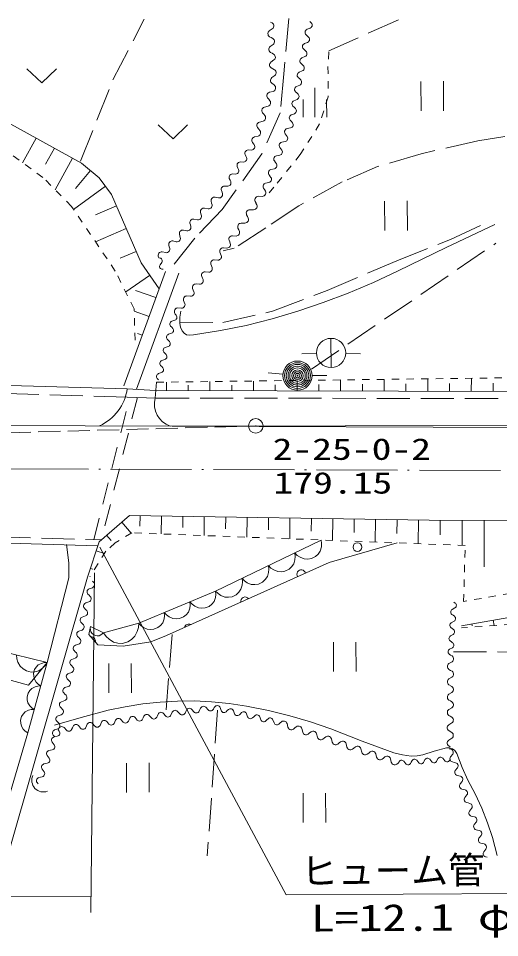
# Model space of a CAD drawing. Units: millimetres, scale not verified. Extents: x 40000 to 680000, y 20000 to 380000.
# Drawn here: x 428563 to 461282, y 241488 to 304015 of the extents above; entities that cross this region are included whole.
import ezdxf
from ezdxf.enums import TextEntityAlignment as Align

# ---------------------------------------------------------------- set-up
doc = ezdxf.new("R2010")
doc.units = ezdxf.units.MM
doc.header["$LTSCALE"] = 1000
for name, pattern in [('USER1', [2, 1.5, -0.5]), ('USER2', [2.5, 1.5, -1]), ('USER3', [3, 2.25, -0.75]), ('USER4', [1, 0.5, -0.5]), ('USER5', [7.000001, 5.508197, -0.688525, 0.114754, -0.688525])]:
    doc.linetypes.add(name, pattern=pattern)
for name, color, linetype, lineweight in [('S-BGD', 1, 'Continuous', 13), ('S-BGD-HTXT', 6, 'Continuous', 13), ('S-BMK', 3, 'USER5', 13), ('S-BMK-SRVR', 5, 'Continuous', 13)]:
    doc.layers.add(name, color=color, linetype=linetype, lineweight=lineweight)
doc.styles.add('ＭＳ ゴシック', font='')
doc.styles.get('ＭＳ ゴシック').set_extended_font_data('MS Gothic')

# ---------------------------------------------------------------- blocks, each defined once
blk = doc.blocks.new('BUHIN61')
at = {"layer": 'S-BGD'}
blk.add_lwpolyline([(413, 987), (155, 1008), (-87, 970), (-385, 869), (-594, 701), (-765, 500), (-893, 194), (-916, -69), (-889, -336), (-752, -619), (-607, -813), (-413, -987)], dxfattribs=at)
blk = doc.blocks.new('BUHIN62')
at = {"layer": 'S-BGD'}
blk.add_lwpolyline([(754, -343), (776, -144), (752, 44), (681, 277), (556, 443), (405, 580), (171, 686), (-32, 710), (-239, 695), (-461, 596), (-615, 489), (-754, 343)], dxfattribs=at)
blk = doc.blocks.new('BUHIN65')
at = {"layer": 'S-BGD'}
blk.add_lwpolyline([(-221, 918), (-416, 798), (-568, 645), (-727, 417), (-788, 188), (-805, -44), (-736, -328), (-616, -527), (-457, -703), (-212, -833), (-7, -895), (221, -918)], dxfattribs=at)
blk = doc.blocks.new('BUHIN66')
at = {"layer": 'S-BGD'}
blk.add_lwpolyline([(-288, 955), (-486, 817), (-638, 646), (-791, 397), (-843, 152), (-847, -94), (-757, -390), (-618, -593), (-440, -768), (-174, -891), (45, -945), (288, -955)], dxfattribs=at)
blk = doc.blocks.new('BUHIN96')
at = {"layer": 'S-BGD'}
blk.add_lwpolyline([(-427, 240), (-325, 296), (-269, 315), (-208, 319), (-144, 303), (-91, 273), (-50, 230), (-19, 176), (-5, 115), (5, -115), (23, -173), (44, -221), (90, -270), (149, -303), (211, -319), (272, -311), (325, -296), (427, -240)], dxfattribs=at)
blk = doc.blocks.new('BUHIN97')
at = {"layer": 'S-BGD'}
blk.add_lwpolyline([(7, 487), (104, 424), (147, 385), (180, 333), (196, 270), (195, 209), (177, 153), (145, 100), (98, 59), (-98, -59), (-140, -103), (-172, -143), (-193, -206), (-194, -275), (-178, -336), (-142, -385), (-104, -424), (-7, -487)], dxfattribs=at)
blk = doc.blocks.new('BUHIN98')
at = {"layer": 'S-BGD'}
blk.add_lwpolyline([(173, 427), (237, 339), (262, 289), (273, 232), (266, 171), (244, 117), (209, 74), (162, 39), (107, 19), (-107, -19), (-159, -42), (-202, -67), (-241, -116), (-265, -176), (-272, -235), (-257, -291), (-237, -339), (-173, -427)], dxfattribs=at)
blk = doc.blocks.new('BUHIN99')
at = {"layer": 'S-BGD'}
blk.add_lwpolyline([(247, 469), (310, 361), (332, 302), (339, 235), (324, 165), (293, 107), (248, 61), (190, 26), (125, 9), (-125, -9), (-187, -31), (-238, -54), (-289, -106), (-324, -171), (-338, -239), (-328, -304), (-310, -361), (-247, -469)], dxfattribs=at)
blk = doc.blocks.new('BUHIN100')
at = {"layer": 'S-BGD'}
blk.add_lwpolyline([(35, 442), (119, 379), (156, 341), (183, 292), (194, 233), (190, 178), (170, 129), (138, 82), (93, 48), (-93, -48), (-133, -85), (-165, -120), (-187, -176), (-192, -238), (-181, -295), (-152, -341), (-119, -379), (-35, -442)], dxfattribs=at)
blk = doc.blocks.new('BUHIN101')
at = {"layer": 'S-BGD'}
blk.add_lwpolyline([(440, -99), (365, -174), (321, -206), (268, -227), (207, -229), (152, -217), (105, -190), (63, -151), (35, -100), (-35, 100), (-66, 147), (-97, 184), (-151, 214), (-212, 228), (-271, 225), (-322, 202), (-365, 174), (-440, 99)], dxfattribs=at)
blk = doc.blocks.new('BUHIN102')
at = {"layer": 'S-BGD'}
blk.add_lwpolyline([(514, -83), (433, -176), (385, -215), (325, -243), (255, -250), (191, -239), (135, -212), (83, -169), (48, -113), (-48, 113), (-87, 164), (-125, 205), (-189, 236), (-261, 248), (-328, 241), (-385, 210), (-433, 176), (-514, 83)], dxfattribs=at)
blk = doc.blocks.new('BUHIN103')
at = {"layer": 'S-BGD'}
blk.add_lwpolyline([(480, 87), (438, -20), (407, -70), (363, -113), (303, -141), (243, -152), (185, -145), (126, -123), (77, -85), (-77, 85), (-128, 118), (-174, 142), (-240, 150), (-308, 138), (-365, 110), (-406, 66), (-438, 20), (-480, -87)], dxfattribs=at)
blk = doc.blocks.new('BUHIN104')
at = {"layer": 'S-BGD'}
blk.add_lwpolyline([(456, -191), (361, -258), (307, -284), (246, -296), (180, -287), (123, -263), (77, -225), (39, -175), (19, -115), (-19, 115), (-44, 171), (-70, 217), (-121, 260), (-185, 287), (-249, 295), (-309, 280), (-361, 258), (-456, 191)], dxfattribs=at)
blk = doc.blocks.new('BUHIN110')
at = {"layer": 'S-BGD'}
blk.add_lwpolyline([(528, -55), (451, -154), (404, -197), (344, -228), (274, -240), (208, -233), (149, -208), (95, -167), (55, -113), (-55, 113), (-98, 162), (-139, 201), (-205, 230), (-279, 237), (-347, 226), (-404, 192), (-451, 154), (-528, 55)], dxfattribs=at)
blk = doc.blocks.new('BUHIN111')
at = {"layer": 'S-BGD'}
blk.add_lwpolyline([(474, -247), (365, -311), (305, -334), (238, -341), (168, -325), (109, -295), (63, -250), (27, -192), (10, -126), (-10, 126), (-32, 188), (-56, 240), (-108, 291), (-174, 325), (-242, 340), (-308, 329), (-365, 311), (-474, 247)], dxfattribs=at)
blk = doc.blocks.new('BUHIN112')
at = {"layer": 'S-BGD'}
blk.add_lwpolyline([(362, -329), (251, -361), (192, -367), (131, -357), (72, -327), (27, -286), (-3, -236), (-21, -176), (-21, -113), (21, 113), (16, 174), (7, 225), (-27, 283), (-78, 329), (-134, 357), (-195, 363), (-251, 361), (-362, 329)], dxfattribs=at)
blk = doc.blocks.new('BUHIN113')
at = {"layer": 'S-BGD'}
blk.add_lwpolyline([(311, -413), (190, -424), (128, -419), (66, -397), (11, -354), (-28, -303), (-49, -244), (-56, -179), (-44, -114), (44, 114), (51, 178), (51, 233), (27, 299), (-16, 357), (-70, 398), (-132, 416), (-190, 424), (-311, 413)], dxfattribs=at)
blk = doc.blocks.new('BUHIN115')
at = {"layer": 'S-BGD'}
blk.add_lwpolyline([(465, -164), (374, -237), (322, -266), (262, -281), (196, -276), (138, -255), (90, -220), (49, -172), (25, -114), (-25, 114), (-53, 168), (-82, 212), (-136, 252), (-201, 275), (-265, 279), (-324, 261), (-374, 237), (-465, 164)], dxfattribs=at)
blk = doc.blocks.new('BUHIN116')
at = {"layer": 'S-BGD'}
blk.add_lwpolyline([(429, -253), (325, -307), (268, -326), (205, -329), (140, -311), (87, -280), (46, -236), (15, -180), (3, -118), (-3, 118), (-20, 177), (-40, 226), (-86, 276), (-146, 312), (-209, 328), (-270, 322), (-325, 307), (-429, 253)], dxfattribs=at)
blk = doc.blocks.new('BUHIN117')
at = {"layer": 'S-BGD'}
blk.add_lwpolyline([(404, -360), (282, -396), (217, -404), (149, -394), (84, -361), (34, -316), (0, -261), (-21, -195), (-21, -126), (21, 126), (16, 193), (5, 250), (-33, 313), (-90, 363), (-153, 394), (-221, 400), (-282, 396), (-404, 360)], dxfattribs=at)
blk = doc.blocks.new('BUHIN118')
at = {"layer": 'S-BGD'}
blk.add_lwpolyline([(356, -370), (238, -395), (176, -397), (113, -383), (53, -348), (9, -301), (-19, -246), (-34, -183), (-29, -117), (29, 117), (29, 181), (22, 236), (-9, 298), (-59, 350), (-116, 383), (-180, 393), (-238, 395), (-356, 370)], dxfattribs=at)
blk = doc.blocks.new('BUHIN119')
at = {"layer": 'S-BGD'}
blk.add_lwpolyline([(423, -182), (333, -244), (283, -267), (226, -278), (165, -269), (112, -246), (70, -210), (35, -163), (16, -107), (-16, 107), (-39, 160), (-63, 203), (-111, 243), (-170, 269), (-229, 277), (-285, 263), (-333, 244), (-423, 182)], dxfattribs=at)
blk = doc.blocks.new('BUHIN127')
at = {"layer": 'S-BGD'}
for radius in [995, 880, 765, 645, 530, 390, 270, 155, 30]:
    blk.add_circle((0, 0), radius, dxfattribs=at)
blk = doc.blocks.new('BUHIN128')
at = {"layer": 'S-BGD'}
blk.add_line((984, -149), (-984, 149), dxfattribs=at)
blk.add_circle((0, 0), 995, dxfattribs=at)
blk = doc.blocks.new('BUHIN129')
at = {"layer": 'S-BGD'}
for p, q in [((1104, 611), (-873, 911)), ((-1104, -606), (874, -906))]:
    blk.add_line(p, q, dxfattribs=at)
blk = doc.blocks.new('BUHIN130')
at = {"layer": 'S-BGD'}
for p, q in [((323, 760), (-864, 940)), ((989, -150), (-989, 150)), ((83, -822), (-1104, -642))]:
    blk.add_line(p, q, dxfattribs=at)
blk = doc.blocks.new('BUHIN131')
at = {"layer": 'S-BGD'}
blk.add_lwpolyline([(620, 917), (-465, 71), (319, -1060)], dxfattribs=at)

msp = doc.modelspace()

# ---------------------------------------------------------------- linework, layer by layer
at = {"layer": 'S-BGD', "linetype": 'USER3'}
for p, q in [((434986, 299828), (437120, 303952)), ((446944, 304015), (446620, 300250)), ((454400, 303922), (449676, 301802)), ((446620, 300250), (446358, 297600)), ((432791, 294309), (434986, 299828)), ((446358, 297600), (445121, 294805)), ((464615, 296413), (459810, 295696)), ((459810, 295696), (455958, 294812)), ((445121, 294805), (442428, 291026)), ((455958, 294812), (452986, 293935)), ((452986, 293935), (450588, 292889)), ((450588, 292889), (447621, 291267)), ((442428, 291026), (440559, 289063)), ((447621, 291267), (445397, 289764)), ((445397, 289764), (443231, 288376)), ((457941, 288985), (460111, 289972)), ((440559, 289063), (438830, 286892)), ((454286, 287530), (457941, 288985)), ((443231, 288376), (442487, 288200)), ((448493, 280165), (461035, 288718)), ((449547, 285496), (454286, 287530)), ((445834, 284099), (449547, 285496)), ((442461, 283333), (445834, 284099)), ((439536, 283314), (442461, 283333)), ((435951, 278256), (401560, 279317)), ((437927, 278189), (435951, 278256)), ((435969, 278806), (437882, 278710)), ((437927, 278189), (469133, 278144)), ((415136, 269105), (434203, 268539)), ((439024, 262106), (438602, 256974)), ((458136, 260928), (477812, 260858)), ((442107, 256950), (441405, 247056))]:
    msp.add_line(p, q, dxfattribs=at)
at = {"layer": 'S-BGD', "linetype": 'USER4'}
for p, q in [((449680, 301748), (449612, 300751)), ((449612, 300751), (449625, 298684)), ((449625, 298684), (449046, 296835)), ((449046, 296835), (447731, 294760)), ((430232, 293199), (427744, 294990)), ((447731, 294760), (445937, 292534)), ((432180, 291224), (430232, 293199)), ((445937, 292534), (445424, 291903)), ((435150, 286830), (432180, 291224)), ((436431, 284258), (435150, 286830)), ((436496, 282116), (436431, 284258)), ((437945, 279265), (469897, 279669)), ((436275, 269022), (435143, 268346)), ((458942, 268163), (436275, 269022)), ((435143, 268346), (434512, 267774)), ((434512, 267774), (433421, 266030)), ((458833, 264353), (458942, 268163)), ((470881, 266434), (458833, 264353)), ((471074, 263453), (458694, 262553))]:
    msp.add_line(p, q, dxfattribs=at)
at = {"layer": 'S-BGD'}
for p, q in [((424206, 298944), (432862, 294169)), ((429771, 295874), (428846, 294197)), ((431008, 295192), (430403, 294096)), ((432244, 294510), (431059, 292361)), ((432862, 294169), (434065, 293169)), ((433464, 293669), (432450, 292449)), ((434065, 293169), (434891, 292040)), ((434478, 292605), (432317, 291023)), ((434891, 292040), (436901, 287383)), ((435226, 291264), (433799, 290648)), ((435896, 289712), (433811, 288812)), ((436566, 288160), (435491, 287695)), ((436901, 287383), (438129, 285608)), ((438564, 286806), (435742, 279030)), ((437487, 286535), (435858, 285409)), ((439481, 286690), (436598, 278791)), ((437916, 285022), (436535, 285504)), ((437452, 283743), (436436, 284097)), ((436988, 282464), (436670, 282575)), ((448823, 281223), (447824, 281191)), ((450822, 281224), (451822, 281192)), ((401576, 279867), (435969, 278806)), ((446545, 279812), (445550, 279911)), ((448540, 279720), (449540, 279727)), ((456395, 278658), (456398, 279498)), ((459358, 278649), (459360, 279536)), ((437945, 279265), (437869, 278188)), ((438623, 278708), (438624, 279273)), ((440104, 278704), (440105, 279057)), ((441585, 278699), (441586, 279311)), ((443066, 278695), (443067, 279076)), ((444547, 278691), (444549, 279348)), ((446028, 278687), (446029, 279095)), ((447509, 278683), (447511, 279386)), ((448990, 278679), (448991, 279114)), ((450471, 278674), (450473, 279423)), ((451952, 278670), (451954, 279133)), ((453433, 278666), (453436, 279461)), ((454914, 278662), (454916, 279152)), ((457877, 278653), (457878, 279171)), ((460839, 278645), (460840, 279191)), ((476390, 278601), (437882, 278710)), ((232175, 277100), (544325, 275861)), ((438892, 276286), (501101, 276371)), ((434049, 268406), (436109, 270190)), ((436109, 270190), (456492, 269885)), ((436837, 270179), (436827, 269472)), ((438293, 270157), (438275, 268946)), ((439749, 270135), (439738, 269389)), ((435594, 269744), (436239, 269000)), ((441205, 270114), (441186, 268836)), ((442661, 270092), (442649, 269305)), ((444117, 270070), (444097, 268725)), ((445573, 270048), (445561, 269221)), ((447029, 270026), (447008, 268615)), ((448485, 270005), (448472, 269138)), ((449941, 269983), (449919, 268505)), ((451397, 269961), (451383, 269054)), ((452853, 269939), (452829, 268394)), ((454308, 269917), (454294, 268971)), ((455764, 269896), (455740, 268284)), ((456492, 269885), (486496, 269808)), ((457242, 269883), (457240, 268890)), ((458743, 269879), (458738, 268171)), ((460243, 269875), (460235, 266707)), ((416090, 268677), (433916, 268148)), ((433263, 265996), (434049, 268406)), ((434564, 268852), (434864, 268506)), ((441971, 265060), (449154, 268530)), ((454314, 268338), (449699, 266999)), ((431845, 268228), (431991, 266986)), ((433853, 267803), (434415, 267620)), ((449699, 266999), (438637, 262042)), ((431991, 266986), (431998, 265951)), ((433459, 266598), (433617, 266547)), ((458683, 262707), (483172, 266922)), ((433263, 265996), (427836, 247072)), ((431998, 265951), (430519, 260207)), ((436741, 262886), (441971, 265060)), ((420122, 262745), (430519, 260207)), ((433357, 262116), (433460, 262651)), ((433460, 262651), (434355, 262229)), ((434355, 262229), (436741, 262886)), ((459404, 262831), (459427, 262696)), ((460844, 263079), (460907, 262714)), ((433968, 261406), (433357, 262116)), ((438637, 262042), (437569, 261607)), ((429245, 258665), (418417, 261593)), ((435681, 261310), (433968, 261406)), ((437569, 261607), (435681, 261310)), ((430519, 260207), (429194, 255419)), ((430519, 260207), (429245, 258665)), ((429194, 255419), (426799, 247273))]:
    msp.add_line(p, q, dxfattribs=at)
at = {"layer": 'S-BGD', "linetype": 'USER2'}
for p, q in [((433697, 268554), (436142, 278250)), ((436653, 278232), (434208, 268539))]:
    msp.add_line(p, q, dxfattribs=at)
at = {"layer": 'S-BGD', "linetype": 'USER1'}
msp.add_line((124036, 267373), (444204, 276282), dxfattribs=at)
at = {"layer": 'S-BGD'}
for points in [[(439615, 284109), (439545, 283684), (439537, 283265), (439590, 283011), (439709, 282759), (439839, 282601), (439999, 282498), (440216, 282463), (440463, 282488), (442295, 282783), (444046, 283124), (445815, 283587), (447566, 284108), (449290, 284692), (450991, 285332), (452700, 286058), (454384, 286839), (457657, 288439), (460949, 289985)], [(438103, 287734), (438201, 287715), (438248, 287697), (438292, 287666), (438325, 287620), (438344, 287571), (438347, 287520), (438338, 287467), (438314, 287420), (438194, 287261), (438174, 287213), (438161, 287169), (438165, 287112), (438186, 287057), (438219, 287013), (438263, 286985), (438307, 286966), (438404, 286946)], [(433460, 262651), (433445, 262533), (433458, 262420), (433499, 262281), (433572, 262180), (433661, 262097), (433800, 262032), (433920, 262016), (434044, 262023), (434178, 262080), (434270, 262143), (434355, 262229)], [(434355, 262229), (434520, 261979), (434727, 261786), (435032, 261588), (435334, 261517), (435639, 261505), (436009, 261606), (436264, 261773), (436487, 261989), (436648, 262315), (436721, 262586), (436741, 262886)], [(431026, 255932), (432830, 256468), (434657, 256949), (435831, 257196), (437026, 257387), (438201, 257513), (439381, 257579), (440543, 257584), (441702, 257529), (442896, 257411), (444083, 257232), (445561, 256928), (447027, 256566), (448417, 256162), (449800, 255697), (451937, 254850), (454085, 254063), (454676, 253922), (455276, 253841), (455673, 253847), (456061, 253914), (456838, 254176), (457665, 254388), (457884, 254390), (458084, 254333), (458245, 254209), (458379, 254022), (458738, 253058), (459123, 252194), (459617, 251272), (460076, 250286), (460464, 249300), (460797, 248290), (460967, 247682), (461121, 247076)]]:
    msp.add_lwpolyline(points, dxfattribs=at)
for centre, radius in [((444704, 276296), 15), ((451615, 268052), 298)]:
    msp.add_circle(centre, radius, dxfattribs=at)
for centre, radius, start, end in [((432670, 279320), 3338, 295.15849, 351.13844), ((439383, 277776), 1569, 164.76196, 251.78688), ((447794, 266207), 298, 13.33683, 214.93601), ((443974, 264361), 298, 36.89456, 191.37828), ((440154, 262516), 298, 63.11622, 165.15662), ((433501, 261658), 298, 350.20217, 91.30172), ((430272, 252195), 802, 156.82581, 290.42862)]:
    msp.add_arc(centre, radius, start, end, dxfattribs=at)
at = {"layer": 'S-BGD-HTXT'}
for p, q in [((434094, 268058), (446767, 244391)), ((433737, 266307), (433498, 243199)), ((446767, 244391), (468467, 244529)), ((414337, 244186), (433510, 244307))]:
    msp.add_line(p, q, dxfattribs=at)
at = {"layer": 'S-BMK'}
msp.add_line((371831, 273569), (469651, 273241), dxfattribs=at)
at = {"layer": 'S-BMK-SRVR'}
msp.add_circle((444704, 276296), 498, dxfattribs=at)

# ---------------------------------------------------------------- block references
at = {"rotation": 99}
for name, p in [('BUHIN110', (445726, 303235)), ('BUHIN115', (448297, 303313)), ('BUHIN110', (445782, 302175)), ('BUHIN115', (448118, 302342)), ('BUHIN110', (445838, 301115)), ('BUHIN115', (447939, 301372)), ('BUHIN131', (430150, 300109)), ('BUHIN115', (447759, 300401)), ('BUHIN110', (445894, 300055)), ('BUHIN111', (445752, 299018)), ('BUHIN115', (447580, 299430)), ('BUHIN129', (456705, 298730)), ('BUHIN115', (447401, 298460)), ('BUHIN130', (448720, 298293)), ('BUHIN111', (445413, 298004)), ('BUHIN115', (447222, 297489)), ('BUHIN131', (439073, 296297)), ('BUHIN111', (445075, 296991)), ('BUHIN116', (446950, 296540)), ('BUHIN111', (444736, 295977)), ('BUHIN116', (446584, 295612)), ('BUHIN112', (444297, 295062)), ('BUHIN116', (446218, 294685)), ('BUHIN112', (443760, 294245)), ('BUHIN116', (445852, 293758)), ('BUHIN112', (443222, 293427)), ('BUHIN116', (445486, 292830)), ('BUHIN112', (442685, 292610)), ('BUHIN113', (442057, 291829)), ('BUHIN117', (445011, 291911)), ('BUHIN113', (441338, 291084)), ('BUHIN117', (444426, 290999)), ('BUHIN129', (454242, 290590)), ('BUHIN113', (440619, 290340)), ('BUHIN117', (443841, 290088)), ('BUHIN113', (439900, 289595)), ('BUHIN118', (443239, 289222)), ('BUHIN113', (439182, 288851)), ('BUHIN113', (438463, 288106)), ('BUHIN118', (442620, 288403)), ('BUHIN118', (442002, 287584)), ('BUHIN118', (441383, 286765)), ('BUHIN118', (440765, 285946)), ('BUHIN118', (440146, 285127)), ('BUHIN118', (439527, 284308)), ('BUHIN119', (439104, 283452)), ('BUHIN119', (438877, 282560)), ('BUHIN119', (438649, 281668)), ('BUHIN128', (449823, 281256)), ('BUHIN119', (438421, 280776)), ('BUHIN127', (447540, 279714)), ('BUHIN119', (438193, 279884)), ('BUHIN66', (448256, 268096)), ('BUHIN66', (446461, 267228)), ('BUHIN66', (444665, 266361)), ('BUHIN104', (433486, 265254)), ('BUHIN66', (442869, 265493)), ('BUHIN104', (433251, 264294)), ('BUHIN65', (441099, 264697)), ('BUHIN65', (439356, 263973)), ('BUHIN101', (458147, 263861)), ('BUHIN104', (433016, 263333)), ('BUHIN65', (437612, 263248)), ('BUHIN101', (458090, 262961)), ('BUHIN104', (432781, 262373)), ('BUHIN101', (458032, 262060)), ('BUHIN104', (432546, 261413)), ('BUHIN129', (450757, 260583)), ('BUHIN101', (457975, 261160)), ('BUHIN61', (429479, 260461)), ('BUHIN104', (432311, 260453)), ('BUHIN62', (430298, 259409)), ('BUHIN129', (435483, 259132)), ('BUHIN102', (457944, 260189)), ('BUHIN104', (432076, 259493)), ('BUHIN102', (457940, 259147)), ('BUHIN104', (431841, 258533)), ('BUHIN62', (429856, 257813)), ('BUHIN102', (457936, 258105)), ('BUHIN104', (431606, 257573)), ('BUHIN62', (429415, 256217)), ('BUHIN104', (431371, 256613)), ('BUHIN97', (439458, 256790)), ('BUHIN97', (440422, 256928)), ('BUHIN97', (441385, 257066)), ('BUHIN98', (442316, 257031)), ('BUHIN98', (443214, 256822)), ('BUHIN102', (457932, 257063)), ('BUHIN97', (434641, 256099)), ('BUHIN97', (435604, 256237)), ('BUHIN97', (436568, 256376)), ('BUHIN97', (437531, 256514)), ('BUHIN97', (438495, 256652)), ('BUHIN98', (444112, 256613)), ('BUHIN98', (445010, 256404)), ('BUHIN98', (445908, 256195)), ('BUHIN102', (457929, 256022)), ('BUHIN104', (431136, 255652)), ('BUHIN97', (431750, 255685)), ('BUHIN97', (432714, 255823)), ('BUHIN97', (433677, 255961)), ('BUHIN99', (446859, 255920)), ('BUHIN99', (447864, 255579)), ('BUHIN96', (431098, 255157)), ('BUHIN99', (448868, 255238)), ('BUHIN99', (449873, 254897)), ('BUHIN102', (457925, 254980)), ('BUHIN96', (430756, 254239)), ('BUHIN99', (450877, 254556)), ('BUHIN99', (451882, 254215)), ('BUHIN99', (452887, 253874)), ('BUHIN99', (453891, 253533)), ('BUHIN100', (457486, 253603)), ('BUHIN103', (458021, 253871)), ('BUHIN96', (430415, 253321)), ('BUHIN129', (436687, 252369)), ('BUHIN100', (454835, 253397)), ('BUHIN100', (455719, 253466)), ('BUHIN100', (456602, 253535)), ('BUHIN103', (458343, 252950)), ('BUHIN96', (430073, 252404)), ('BUHIN103', (458664, 252028)), ('BUHIN129', (448694, 250317)), ('BUHIN103', (458986, 251107)), ('BUHIN103', (459307, 250185)), ('BUHIN103', (459629, 249264)), ('BUHIN103', (459950, 248343)), ('BUHIN103', (460272, 247421))]:
    msp.add_blockref(name, p, dxfattribs=at)

# ---------------------------------------------------------------- texts
at = {"layer": 'S-BGD-HTXT', "style": 'ＭＳ ゴシック'}
msp.add_text('ヒューム管', height=1833, rotation=0.4, dxfattribs=at).set_placement((447784, 244542), align=Align.BOTTOM_LEFT)
at = {"layer": 'S-BGD-HTXT', "style": 'ＭＳ ゴシック', "width": 1.3}
msp.add_text('L=12.1 φ500', height=1833, rotation=0.4, dxfattribs=at).set_placement((448463, 241350), align=Align.BOTTOM_LEFT)
at = {"layer": 'S-BMK-SRVR', "style": 'ＭＳ ゴシック', "width": 1.35}
for s, p in [('2-25-0-2', (445850, 273546)), ('179.15', (445907, 271251))]:
    msp.add_text(s, height=1466, dxfattribs=at).set_placement(p, align=Align.BOTTOM_LEFT)

doc.saveas('drawing.dxf')
